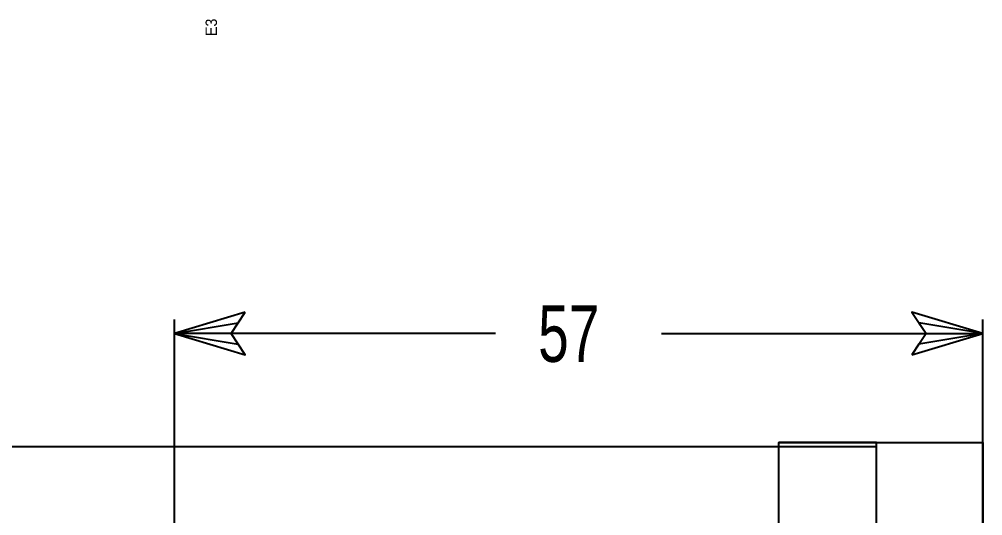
# Model space of a CAD drawing. Extents: x -65 to 700, y -155 to 755.
# Drawn here: x 12.1 to 80, y 517.1 to 552.2 of the extents above; entities that cross this region are included whole.
import ezdxf

# ---------------------------------------------------------------- set-up
doc = ezdxf.new("R2010")
doc.units = 0
for name, color, linetype in [('BOARD_GEOMETRY_DIMENSION', 212, 'CONTINUOUS'), ('BOARD_GEOMETRY_OUTLINE', 254, 'CONTINUOUS'), ('PACKAGE_GEOMETRY_ASSEMBLY_TOP', 142, 'CONTINUOUS'), ('PACKAGE_GEOMETRY_PLACE_BOUND_TO', 85, 'CONTINUOUS')]:
    doc.layers.add(name, color=color, linetype=linetype)

msp = doc.modelspace()

# ---------------------------------------------------------------- linework, layer by layer
at = {"layer": 'BOARD_GEOMETRY_DIMENSION'}
for points in [[(23, 530), (27.5, 529.25), (27, 530), (23, 530), (27.5, 530.75), (28, 531.5)], [(28, 531.5), (23, 530), (28, 528.5), (27, 530), (28, 531.5)], [(75, 528.5), (80, 530), (75, 531.5), (76, 530), (75, 528.5)], [(23, 491), (23, 531)], [(80, 530), (75.5, 530.75), (76, 530), (80, 530), (75.5, 529.25), (75, 528.5)], [(80, 478.0097), (80, 531)], [(45.65, 530), (23, 530)], [(57.35, 530), (80, 530)]]:
    msp.add_lwpolyline(points, dxfattribs=at)
at = {"layer": 'BOARD_GEOMETRY_OUTLINE'}
msp.add_lwpolyline([(0, 450), (72.5, 450), (72.5, 465.975, -0.429311), (73, 466.475), (79.75, 466.475), (80, 466.725), (80, 484.705), (79.75, 484.955), (73, 484.955, -0.410035), (72.5, 485.455), (72.5, 522), (0, 522)], format="xyb", close=True, dxfattribs=at)
at = {"layer": 'PACKAGE_GEOMETRY_ASSEMBLY_TOP'}
msp.add_lwpolyline([(65.632, 449.715), (72.5, 449.715), (72.5, 465.975, -0.414214), (73, 466.475), (79.75, 466.475), (80, 466.725), (80, 484.705), (79.75, 484.955), (73, 484.955, -0.414214), (72.5, 485.455), (72.5, 522.315), (65.632, 522.315)], format="xyb", dxfattribs=at)
at = {"layer": 'PACKAGE_GEOMETRY_PLACE_BOUND_TO'}
msp.add_lwpolyline([(80, 449.715), (65.632, 449.715), (65.632, 522.315), (80, 522.315)], close=True, dxfattribs=at)

# ---------------------------------------------------------------- texts
at = {"layer": 'BOARD_GEOMETRY_DIMENSION', "width": 0.725}
msp.add_text('57', height=4, dxfattribs=at).set_placement((48.65, 528))
at = {"layer": 'PACKAGE_GEOMETRY_ASSEMBLY_TOP', "width": 0.9375}
msp.add_text('E3', height=0.8, rotation=90, dxfattribs=at).set_placement((26, 551))

doc.saveas('drawing.dxf')
